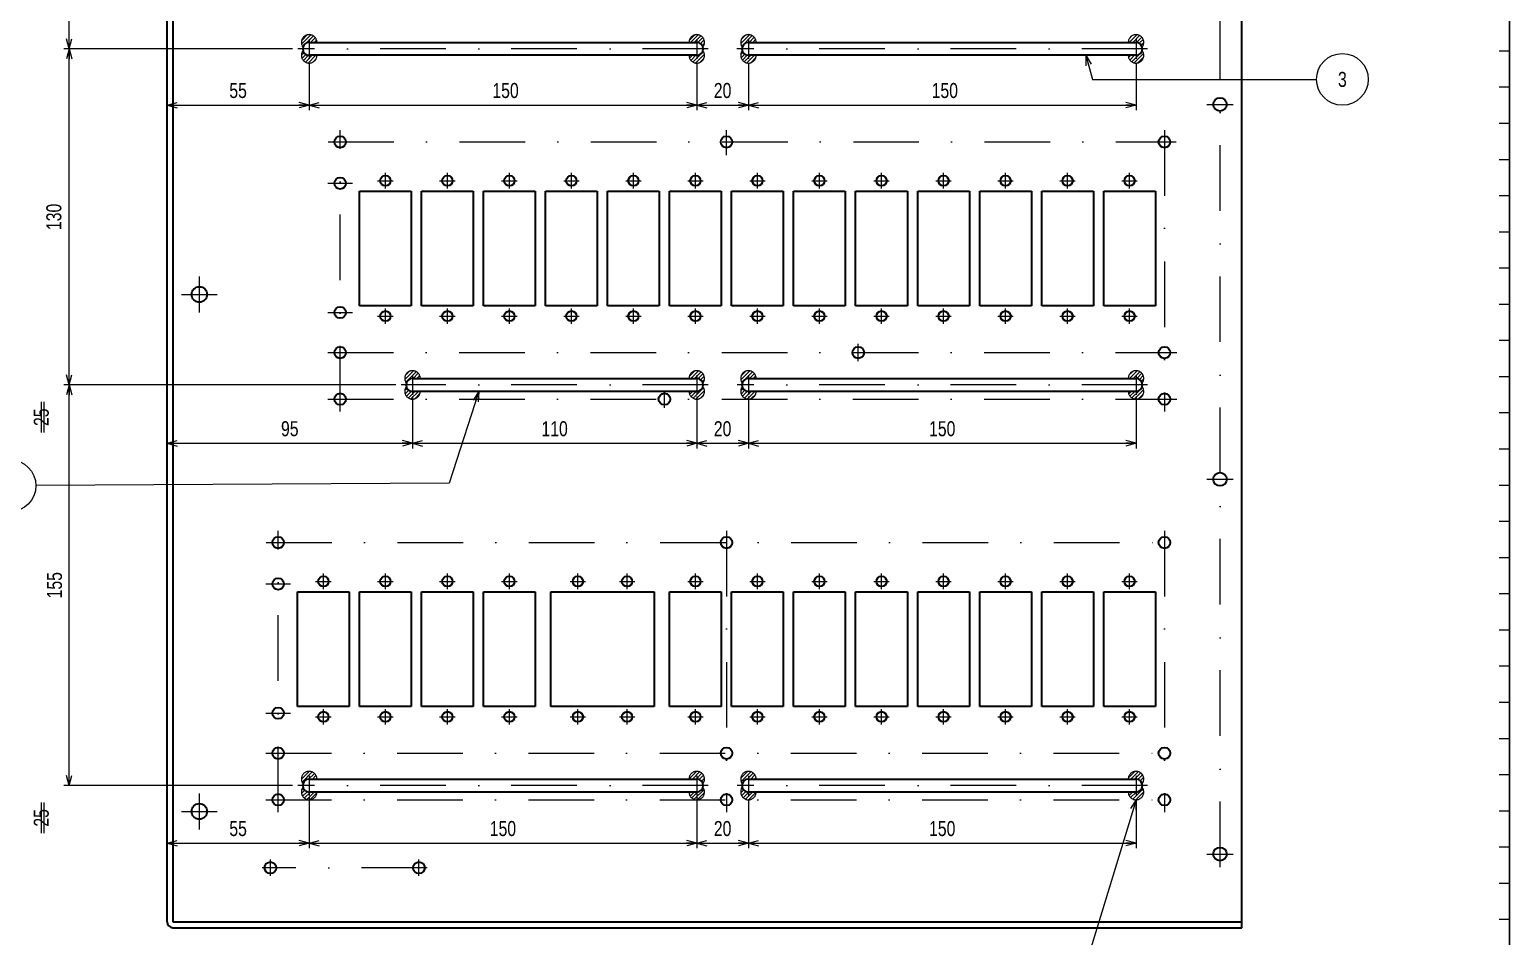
# Model space of a CAD drawing. Header units: millimetres. Extents: x 10 to 832, y 7 to 590.
# Drawn here: x 545.2 to 831.5, y 206.7 to 382.1 of the extents above; entities that cross this region are included whole.
import ezdxf
from ezdxf.enums import TextEntityAlignment as Align

# ---------------------------------------------------------------- set-up
doc = ezdxf.new("R2010")
doc.units = ezdxf.units.MM
doc.linetypes.add('DASHDOT', pattern=[25.3, 12.7, -6.3, 0, -6.3])
doc.linetypes.add('DIVIDE', pattern=[31.6, 12.7, -6.3, 0, -6.3, 0, -6.3])
for name, color, linetype in [('GR1_01', 7, 'Continuous'), ('GR1_05', 7, 'Continuous'), ('GR1_15', 7, 'Continuous'), ('GR1_16', 7, 'Continuous'), ('GR2_02', 7, 'Continuous'), ('図面枠B6M', 7, 'Continuous')]:
    doc.layers.add(name, color=color, linetype=linetype)
doc.styles.add('HG丸ｺﾞｼｯｸM-PRO', font='')
doc.styles.get('HG丸ｺﾞｼｯｸM-PRO').set_extended_font_data('HG丸ｺﾞｼｯｸM-PRO')
pattern_1 = [(45, (0, 0), (-0.3535534, 0.3535534), [])]

# ---------------------------------------------------------------- blocks, each defined once
blk = doc.blocks.new('BLKF023')
at = {"layer": '図面枠B6M', "color": 2, "linetype": 'Continuous', "lineweight": 25}
blk.add_line((831.5, 584), (831.5, 15), dxfattribs=at)
at = {"layer": '図面枠B6M', "color": 4, "linetype": 'Continuous', "lineweight": 13}
for p, q in [((829.5, 378), (831.5, 378)), ((829.5, 371), (831.5, 371)), ((829.5, 364), (831.5, 364)), ((829.5, 357), (831.5, 357)), ((829.5, 350), (831.5, 350)), ((829.5, 343), (831.5, 343)), ((829.5, 336), (831.5, 336)), ((829.5, 329), (831.5, 329)), ((829.5, 322), (831.5, 322)), ((829.5, 315), (831.5, 315)), ((829.5, 308), (831.5, 308)), ((829.5, 301), (831.5, 301)), ((829.5, 294), (831.5, 294)), ((829.5, 287), (831.5, 287)), ((829.5, 280), (831.5, 280)), ((829.5, 273), (831.5, 273)), ((829.5, 266), (831.5, 266)), ((829.5, 259), (831.5, 259)), ((829.5, 252), (831.5, 252)), ((829.5, 245), (831.5, 245)), ((829.5, 238), (831.5, 238)), ((829.5, 231), (831.5, 231)), ((829.5, 224), (831.5, 224)), ((829.5, 217), (831.5, 217)), ((829.5, 210), (831.5, 210))]:
    blk.add_line(p, q, dxfattribs=at)
blk = doc.blocks.new('FXTIP_ARROW_S')
at = {"color": 0, "linetype": 'Continuous', "lineweight": -2}
for q in [(-1, 0), (-0.97, 0.26), (-0.97, -0.26)]:
    blk.add_line((0, 0), q, dxfattribs=at)
blk = doc.blocks.new('FXTIP_ARROW_E')
at = {"color": 0, "linetype": 'Continuous', "lineweight": -2}
for q in [(-1, 0), (-0.97, 0.26), (-0.97, -0.26)]:
    blk.add_line((0, 0), q, dxfattribs=at)
blk = doc.blocks.new('BLKF040')
at = {"layer": 'GR1_16', "linetype": 'DIVIDE', "lineweight": 13}
h = blk.add_hatch(dxfattribs=at)
h.set_pattern_fill('_USER', color=4, scale=0.5, angle=45, style=0, pattern_type=0)
h.set_pattern_definition(pattern_1)
edge = h.paths.add_edge_path(flags=0)
edge.add_arc((599.25, 379.62), 1.5, 0, 216.8699, ccw=False)
edge.add_line((600.75, 379.62), (599.25, 379.62))
edge.add_arc((599.25, 378.37), 1.25, 90, 163.7398)
edge = h.paths.add_edge_path(flags=0)
edge.add_arc((599.25, 377.12), 1.5, 143.1301, 360)
edge.add_line((600.75, 377.12), (599.25, 377.12))
edge.add_arc((599.25, 378.37), 1.25, 196.2602, 270, ccw=False)
at = {"layer": 'GR1_16', "color": 4, "linetype": 'DIVIDE', "lineweight": 13}
for centre, start, end in [((599.25, 379.62), 0, 216.8699), ((599.25, 377.12), 143.1301, 0)]:
    blk.add_arc(centre, 1.5, start, end, dxfattribs=at)
blk = doc.blocks.new('BLKF041')
at = {"layer": 'GR1_16', "linetype": 'DIVIDE', "lineweight": 13}
h = blk.add_hatch(dxfattribs=at)
h.set_pattern_fill('_USER', color=4, scale=0.5, angle=45, style=0, pattern_type=0)
h.set_pattern_definition(pattern_1)
edge = h.paths.add_edge_path(flags=0)
edge.add_arc((619.25, 314.62), 1.5, 0, 216.8699, ccw=False)
edge.add_line((620.75, 314.62), (619.25, 314.62))
edge.add_arc((619.25, 313.37), 1.25, 90, 163.7398)
edge = h.paths.add_edge_path(flags=0)
edge.add_arc((619.25, 312.12), 1.5, 143.1301, 360)
edge.add_line((620.75, 312.12), (619.25, 312.12))
edge.add_arc((619.25, 313.37), 1.25, 196.2602, 270, ccw=False)
at = {"layer": 'GR1_16', "color": 4, "linetype": 'DIVIDE', "lineweight": 13}
for centre, start, end in [((619.25, 314.62), 0, 216.8699), ((619.25, 312.12), 143.1301, 0)]:
    blk.add_arc(centre, 1.5, start, end, dxfattribs=at)
blk = doc.blocks.new('BLKF042')
at = {"layer": 'GR1_16', "linetype": 'DIVIDE', "lineweight": 13}
h = blk.add_hatch(dxfattribs=at)
h.set_pattern_fill('_USER', color=4, scale=0.5, angle=45, style=0, pattern_type=0)
h.set_pattern_definition(pattern_1)
edge = h.paths.add_edge_path(flags=0)
edge.add_arc((599.25, 237.12), 1.5, 0, 216.8699, ccw=False)
edge.add_line((600.75, 237.12), (599.25, 237.12))
edge.add_arc((599.25, 235.87), 1.25, 90, 163.7398)
edge = h.paths.add_edge_path(flags=0)
edge.add_arc((599.25, 234.62), 1.5, 143.1301, 360)
edge.add_line((600.75, 234.62), (599.25, 234.62))
edge.add_arc((599.25, 235.87), 1.25, 196.2602, 270, ccw=False)
at = {"layer": 'GR1_16', "color": 4, "linetype": 'DIVIDE', "lineweight": 13}
for centre, start, end in [((599.25, 237.12), 0, 216.8699), ((599.25, 234.62), 143.1301, 0)]:
    blk.add_arc(centre, 1.5, start, end, dxfattribs=at)
blk = doc.blocks.new('BLKF043')
at = {"layer": 'GR1_16', "linetype": 'DIVIDE', "lineweight": 13}
h = blk.add_hatch(dxfattribs=at)
h.set_pattern_fill('_USER', color=4, scale=0.5, angle=45, style=0, pattern_type=0)
h.set_pattern_definition(pattern_1)
edge = h.paths.add_edge_path(flags=0)
edge.add_arc((684.25, 237.12), 1.5, 0, 216.8699, ccw=False)
edge.add_line((685.75, 237.12), (684.25, 237.12))
edge.add_arc((684.25, 235.87), 1.25, 90, 163.7398)
edge = h.paths.add_edge_path(flags=0)
edge.add_arc((684.25, 234.62), 1.5, 143.1301, 360)
edge.add_line((685.75, 234.62), (684.25, 234.62))
edge.add_arc((684.25, 235.87), 1.25, 196.2602, 270, ccw=False)
at = {"layer": 'GR1_16', "color": 4, "linetype": 'DIVIDE', "lineweight": 13}
for centre, start, end in [((684.25, 237.12), 0, 216.8699), ((684.25, 234.62), 143.1301, 0)]:
    blk.add_arc(centre, 1.5, start, end, dxfattribs=at)
blk = doc.blocks.new('BLKF044')
at = {"layer": 'GR1_16', "linetype": 'DIVIDE', "lineweight": 13}
h = blk.add_hatch(dxfattribs=at)
h.set_pattern_fill('_USER', color=4, scale=0.5, angle=45, style=0, pattern_type=0)
h.set_pattern_definition(pattern_1)
edge = h.paths.add_edge_path(flags=0)
edge.add_arc((684.25, 314.62), 1.5, 0, 216.8699, ccw=False)
edge.add_line((685.75, 314.62), (684.25, 314.62))
edge.add_arc((684.25, 313.37), 1.25, 90, 163.7398)
edge = h.paths.add_edge_path(flags=0)
edge.add_arc((684.25, 312.12), 1.5, 143.1301, 360)
edge.add_line((685.75, 312.12), (684.25, 312.12))
edge.add_arc((684.25, 313.37), 1.25, 196.2602, 270, ccw=False)
at = {"layer": 'GR1_16', "color": 4, "linetype": 'DIVIDE', "lineweight": 13}
for centre, start, end in [((684.25, 314.62), 0, 216.8699), ((684.25, 312.12), 143.1301, 0)]:
    blk.add_arc(centre, 1.5, start, end, dxfattribs=at)
blk = doc.blocks.new('BLKF045')
at = {"layer": 'GR1_16', "linetype": 'DIVIDE', "lineweight": 13}
h = blk.add_hatch(dxfattribs=at)
h.set_pattern_fill('_USER', color=4, scale=0.5, angle=45, style=0, pattern_type=0)
h.set_pattern_definition(pattern_1)
edge = h.paths.add_edge_path(flags=0)
edge.add_arc((684.25, 379.62), 1.5, 0, 216.8699, ccw=False)
edge.add_line((685.75, 379.62), (684.25, 379.62))
edge.add_arc((684.25, 378.37), 1.25, 90, 163.7398)
edge = h.paths.add_edge_path(flags=0)
edge.add_arc((684.25, 377.12), 1.5, 143.1301, 360)
edge.add_line((685.75, 377.12), (684.25, 377.12))
edge.add_arc((684.25, 378.37), 1.25, 196.2602, 270, ccw=False)
at = {"layer": 'GR1_16', "color": 4, "linetype": 'DIVIDE', "lineweight": 13}
for centre, start, end in [((684.25, 379.62), 0, 216.8699), ((684.25, 377.12), 143.1301, 0)]:
    blk.add_arc(centre, 1.5, start, end, dxfattribs=at)
blk = doc.blocks.new('BLKF047')
at = {"layer": 'GR1_16', "linetype": 'DIVIDE', "lineweight": 13}
h = blk.add_hatch(dxfattribs=at)
h.set_pattern_fill('_USER', color=4, scale=0.5, angle=45, style=0, pattern_type=0)
h.set_pattern_definition(pattern_1)
edge = h.paths.add_edge_path(flags=0)
edge.add_arc((674.25, 379.62), 1.5, 323.1301, 540)
edge.add_line((672.75, 379.62), (674.25, 379.62))
edge.add_arc((674.25, 378.37), 1.25, 16.2602, 90, ccw=False)
edge = h.paths.add_edge_path(flags=0)
edge.add_arc((674.25, 377.12), 1.5, -180, 36.8699, ccw=False)
edge.add_line((672.75, 377.12), (674.25, 377.12))
edge.add_arc((674.25, 378.37), 1.25, 270, 343.7398)
at = {"layer": 'GR1_16', "color": 4, "linetype": 'DIVIDE', "lineweight": 13}
for centre, start, end in [((674.25, 379.62), 323.1301, 180), ((674.25, 377.12), 180, 36.8699)]:
    blk.add_arc(centre, 1.5, start, end, dxfattribs=at)
blk = doc.blocks.new('BLKF049')
at = {"layer": 'GR1_16', "linetype": 'DIVIDE', "lineweight": 13}
h = blk.add_hatch(dxfattribs=at)
h.set_pattern_fill('_USER', color=4, scale=0.5, angle=45, style=0, pattern_type=0)
h.set_pattern_definition(pattern_1)
edge = h.paths.add_edge_path(flags=0)
edge.add_arc((759.25, 379.62), 1.5, 323.1301, 540)
edge.add_line((757.75, 379.62), (759.25, 379.62))
edge.add_arc((759.25, 378.37), 1.25, 16.2602, 90, ccw=False)
edge = h.paths.add_edge_path(flags=0)
edge.add_arc((759.25, 377.12), 1.5, -180, 36.8699, ccw=False)
edge.add_line((757.75, 377.12), (759.25, 377.12))
edge.add_arc((759.25, 378.37), 1.25, 270, 343.7398)
at = {"layer": 'GR1_16', "color": 4, "linetype": 'DIVIDE', "lineweight": 13}
for centre, start, end in [((759.25, 379.62), 323.1301, 180), ((759.25, 377.12), 180, 36.8699)]:
    blk.add_arc(centre, 1.5, start, end, dxfattribs=at)
blk = doc.blocks.new('BLKF050')
at = {"layer": 'GR1_16', "linetype": 'DIVIDE', "lineweight": 13}
h = blk.add_hatch(dxfattribs=at)
h.set_pattern_fill('_USER', color=4, scale=0.5, angle=45, style=0, pattern_type=0)
h.set_pattern_definition(pattern_1)
edge = h.paths.add_edge_path(flags=0)
edge.add_arc((759.25, 314.62), 1.5, 323.1301, 540)
edge.add_line((757.75, 314.62), (759.25, 314.62))
edge.add_arc((759.25, 313.37), 1.25, 16.2602, 90, ccw=False)
edge = h.paths.add_edge_path(flags=0)
edge.add_arc((759.25, 312.12), 1.5, -180, 36.8699, ccw=False)
edge.add_line((757.75, 312.12), (759.25, 312.12))
edge.add_arc((759.25, 313.37), 1.25, 270, 343.7398)
at = {"layer": 'GR1_16', "color": 4, "linetype": 'DIVIDE', "lineweight": 13}
for centre, start, end in [((759.25, 314.62), 323.1301, 180), ((759.25, 312.12), 180, 36.8699)]:
    blk.add_arc(centre, 1.5, start, end, dxfattribs=at)
blk = doc.blocks.new('BLKF051')
at = {"layer": 'GR1_16', "linetype": 'DIVIDE', "lineweight": 13}
h = blk.add_hatch(dxfattribs=at)
h.set_pattern_fill('_USER', color=4, scale=0.5, angle=45, style=0, pattern_type=0)
h.set_pattern_definition(pattern_1)
edge = h.paths.add_edge_path(flags=0)
edge.add_arc((674.25, 314.62), 1.5, 323.1301, 540)
edge.add_line((672.75, 314.62), (674.25, 314.62))
edge.add_arc((674.25, 313.37), 1.25, 16.2602, 90, ccw=False)
edge = h.paths.add_edge_path(flags=0)
edge.add_arc((674.25, 312.12), 1.5, -180, 36.8699, ccw=False)
edge.add_line((672.75, 312.12), (674.25, 312.12))
edge.add_arc((674.25, 313.37), 1.25, 270, 343.7398)
at = {"layer": 'GR1_16', "color": 4, "linetype": 'DIVIDE', "lineweight": 13}
for centre, start, end in [((674.25, 314.62), 323.1301, 180), ((674.25, 312.12), 180, 36.8699)]:
    blk.add_arc(centre, 1.5, start, end, dxfattribs=at)
blk = doc.blocks.new('BLKF052')
at = {"layer": 'GR1_16', "linetype": 'DIVIDE', "lineweight": 13}
h = blk.add_hatch(dxfattribs=at)
h.set_pattern_fill('_USER', color=4, scale=0.5, angle=45, style=0, pattern_type=0)
h.set_pattern_definition(pattern_1)
edge = h.paths.add_edge_path(flags=0)
edge.add_arc((674.25, 237.12), 1.5, 323.1301, 540)
edge.add_line((672.75, 237.12), (674.25, 237.12))
edge.add_arc((674.25, 235.87), 1.25, 16.2602, 90, ccw=False)
edge = h.paths.add_edge_path(flags=0)
edge.add_arc((674.25, 234.62), 1.5, -180, 36.8699, ccw=False)
edge.add_line((672.75, 234.62), (674.25, 234.62))
edge.add_arc((674.25, 235.87), 1.25, 270, 343.7398)
at = {"layer": 'GR1_16', "color": 4, "linetype": 'DIVIDE', "lineweight": 13}
for centre, start, end in [((674.25, 237.12), 323.1301, 180), ((674.25, 234.62), 180, 36.8699)]:
    blk.add_arc(centre, 1.5, start, end, dxfattribs=at)
blk = doc.blocks.new('BLKF053')
at = {"layer": 'GR1_16', "linetype": 'DIVIDE', "lineweight": 13}
h = blk.add_hatch(dxfattribs=at)
h.set_pattern_fill('_USER', color=4, scale=0.5, angle=45, style=0, pattern_type=0)
h.set_pattern_definition(pattern_1)
edge = h.paths.add_edge_path(flags=0)
edge.add_arc((759.25, 237.12), 1.5, 323.1301, 540)
edge.add_line((757.75, 237.12), (759.25, 237.12))
edge.add_arc((759.25, 235.87), 1.25, 16.2602, 90, ccw=False)
edge = h.paths.add_edge_path(flags=0)
edge.add_arc((759.25, 234.62), 1.5, -180, 36.8699, ccw=False)
edge.add_line((757.75, 234.62), (759.25, 234.62))
edge.add_arc((759.25, 235.87), 1.25, 270, 343.7398)
at = {"layer": 'GR1_16', "color": 4, "linetype": 'DIVIDE', "lineweight": 13}
for centre, start, end in [((759.25, 237.12), 323.1301, 180), ((759.25, 234.62), 180, 36.8699)]:
    blk.add_arc(centre, 1.5, start, end, dxfattribs=at)
blk = doc.blocks.new('BLKF089')
at = {"layer": 'GR2_02', "color": 3, "linetype": 'Continuous', "lineweight": 35}
for p, q in [((599.25, 379.62), (674.25, 379.62)), ((674.25, 377.12), (599.25, 377.12))]:
    blk.add_line(p, q, dxfattribs=at)
for centre, start, end in [((599.25, 378.37), 90, 270), ((674.25, 378.37), 270, 90)]:
    blk.add_arc(centre, 1.25, start, end, dxfattribs=at)
blk = doc.blocks.new('BLKF088')
at = {"layer": 'GR2_02', "color": 4, "linetype": 'DASHDOT', "lineweight": 13}
for p, q in [((676.47, 378.37), (597.05, 378.37)), ((599.25, 380.23), (599.25, 376.46)), ((674.25, 380.23), (674.25, 376.46))]:
    blk.add_line(p, q, dxfattribs=at)
at = {"layer": 'GR2_02', "color": 3, "linetype": 'Continuous', "lineweight": 35}
blk.add_blockref('BLKF089', (0, 0), dxfattribs=at)
blk = doc.blocks.new('BLKF093')
at = {"layer": 'GR2_02', "color": 3, "linetype": 'Continuous', "lineweight": 35}
for p, q in [((684.25, 379.62), (759.25, 379.62)), ((759.25, 377.12), (684.25, 377.12))]:
    blk.add_line(p, q, dxfattribs=at)
for centre, start, end in [((684.25, 378.37), 90, 270), ((759.25, 378.37), 270, 90)]:
    blk.add_arc(centre, 1.25, start, end, dxfattribs=at)
blk = doc.blocks.new('BLKF092')
at = {"layer": 'GR2_02', "color": 4, "linetype": 'DASHDOT', "lineweight": 13}
for p, q in [((761.47, 378.37), (681.98, 378.37)), ((684.25, 380.23), (684.25, 376.46)), ((759.25, 380.23), (759.25, 376.46))]:
    blk.add_line(p, q, dxfattribs=at)
at = {"layer": 'GR2_02', "color": 3, "linetype": 'Continuous', "lineweight": 35}
blk.add_blockref('BLKF093', (0, 0), dxfattribs=at)
blk = doc.blocks.new('BLKF094')
at = {"layer": 'GR1_01', "color": 3, "linetype": 'Continuous', "lineweight": 35}
for p, q in [((572.9, 453.37), (779.75, 453.37)), ((779.75, 208.37), (779.75, 453.37)), ((571.75, 209.52), (571.75, 452.22)), ((779.75, 452.22), (572.9, 452.22)), ((572.9, 452.22), (572.9, 209.52)), ((572.9, 209.52), (779.75, 209.52)), ((572.9, 208.37), (779.75, 208.37))]:
    blk.add_line(p, q, dxfattribs=at)
for centre, start, end in [((572.9, 452.22), 90, 180), ((572.9, 209.52), 180, 270)]:
    blk.add_arc(centre, 1.15, start, end, dxfattribs=at)
blk = doc.blocks.new('BLKF096')
at = {"layer": 'GR1_01', "color": 3, "linetype": 'Continuous', "lineweight": 35}
for p, q in [((609, 350.87), (619, 350.87)), ((609, 328.67), (609, 350.87)), ((619, 350.87), (619, 328.67)), ((621, 350.87), (631, 350.87)), ((621, 328.67), (621, 350.87)), ((631, 350.87), (631, 328.67)), ((633, 350.87), (643, 350.87)), ((633, 328.67), (633, 350.87)), ((643, 350.87), (643, 328.67)), ((645, 350.87), (655, 350.87)), ((645, 328.67), (645, 350.87)), ((655, 350.87), (655, 328.67)), ((657, 350.87), (667, 350.87)), ((657, 328.67), (657, 350.87)), ((667, 350.87), (667, 328.67)), ((669, 350.87), (679, 350.87)), ((669, 328.67), (669, 350.87)), ((679, 350.87), (679, 328.67)), ((681, 350.87), (691, 350.87)), ((681, 328.67), (681, 350.87)), ((691, 350.87), (691, 328.67)), ((693, 350.87), (703, 350.87)), ((693, 328.67), (693, 350.87)), ((703, 350.87), (703, 328.67)), ((705, 350.87), (715, 350.87)), ((705, 328.67), (705, 350.87)), ((715, 350.87), (715, 328.67)), ((717, 350.87), (727, 350.87)), ((717, 328.67), (717, 350.87)), ((727, 350.87), (727, 328.67)), ((729, 350.87), (739, 350.87)), ((729, 328.67), (729, 350.87)), ((739, 350.87), (739, 328.67)), ((741, 350.87), (751, 350.87)), ((741, 328.67), (741, 350.87)), ((751, 350.87), (751, 328.67)), ((753, 350.87), (763, 350.87)), ((753, 328.67), (753, 350.87)), ((763, 350.87), (763, 328.67)), ((619, 328.67), (609, 328.67)), ((631, 328.67), (621, 328.67)), ((643, 328.67), (633, 328.67)), ((655, 328.67), (645, 328.67)), ((667, 328.67), (657, 328.67)), ((679, 328.67), (669, 328.67)), ((691, 328.67), (681, 328.67)), ((703, 328.67), (693, 328.67)), ((715, 328.67), (705, 328.67)), ((727, 328.67), (717, 328.67)), ((739, 328.67), (729, 328.67)), ((751, 328.67), (741, 328.67)), ((763, 328.67), (753, 328.67))]:
    blk.add_line(p, q, dxfattribs=at)
for centre in [(614, 352.87), (626, 352.87), (638, 352.87), (650, 352.87), (662, 352.87), (674, 352.87), (686, 352.87), (698, 352.87), (710, 352.87), (722, 352.87), (734, 352.87), (746, 352.87), (758, 352.87), (614, 326.67), (626, 326.67), (638, 326.67), (650, 326.67), (662, 326.67), (674, 326.67), (686, 326.67), (698, 326.67), (710, 326.67), (722, 326.67), (734, 326.67), (746, 326.67), (758, 326.67)]:
    blk.add_circle(centre, 1, dxfattribs=at)
blk = doc.blocks.new('BLKF097')
at = {"layer": 'GR1_01', "color": 3, "linetype": 'Continuous', "lineweight": 35}
for p, q in [((597, 273.37), (607, 273.37)), ((597, 251.17), (597, 273.37)), ((607, 273.37), (607, 251.17)), ((609, 273.37), (619, 273.37)), ((609, 251.17), (609, 273.37)), ((619, 273.37), (619, 251.17)), ((621, 273.37), (631, 273.37)), ((621, 251.17), (621, 273.37)), ((631, 273.37), (631, 251.17)), ((633, 273.37), (643, 273.37)), ((633, 251.17), (633, 273.37)), ((643, 273.37), (643, 251.17)), ((646, 251.17), (646, 273.37)), ((646, 273.37), (666, 273.37)), ((666, 273.37), (666, 251.17)), ((669, 273.37), (679, 273.37)), ((669, 251.17), (669, 273.37)), ((679, 273.37), (679, 251.17)), ((681, 273.37), (691, 273.37)), ((681, 251.17), (681, 273.37)), ((691, 273.37), (691, 251.17)), ((693, 273.37), (703, 273.37)), ((693, 251.17), (693, 273.37)), ((703, 273.37), (703, 251.17)), ((705, 273.37), (715, 273.37)), ((705, 251.17), (705, 273.37)), ((715, 273.37), (715, 251.17)), ((717, 273.37), (727, 273.37)), ((717, 251.17), (717, 273.37)), ((727, 273.37), (727, 251.17)), ((729, 273.37), (739, 273.37)), ((729, 251.17), (729, 273.37)), ((739, 273.37), (739, 251.17)), ((741, 273.37), (751, 273.37)), ((741, 251.17), (741, 273.37)), ((751, 273.37), (751, 251.17)), ((753, 273.37), (763, 273.37)), ((753, 251.17), (753, 273.37)), ((763, 273.37), (763, 251.17)), ((607, 251.17), (597, 251.17)), ((619, 251.17), (609, 251.17)), ((631, 251.17), (621, 251.17)), ((643, 251.17), (633, 251.17)), ((666, 251.17), (646, 251.17)), ((679, 251.17), (669, 251.17)), ((691, 251.17), (681, 251.17)), ((703, 251.17), (693, 251.17)), ((715, 251.17), (705, 251.17)), ((727, 251.17), (717, 251.17)), ((739, 251.17), (729, 251.17)), ((751, 251.17), (741, 251.17)), ((763, 251.17), (753, 251.17))]:
    blk.add_line(p, q, dxfattribs=at)
for centre in [(602, 275.37), (614, 275.37), (626, 275.37), (638, 275.37), (651.24, 275.37), (660.77, 275.37), (674, 275.37), (686, 275.37), (698, 275.37), (710, 275.37), (722, 275.37), (734, 275.37), (746, 275.37), (758, 275.37), (602, 249.17), (614, 249.17), (626, 249.17), (638, 249.17), (651.24, 249.17), (660.77, 249.17), (674, 249.17), (686, 249.17), (698, 249.17), (710, 249.17), (722, 249.17), (734, 249.17), (746, 249.17), (758, 249.17)]:
    blk.add_circle(centre, 1, dxfattribs=at)
blk = doc.blocks.new('BLKF099')
at = {"layer": 'GR2_02', "color": 3, "linetype": 'Continuous', "lineweight": 35}
for p, q in [((619.25, 314.62), (674.25, 314.62)), ((674.25, 312.12), (619.25, 312.12))]:
    blk.add_line(p, q, dxfattribs=at)
for centre, start, end in [((619.25, 313.37), 90, 270), ((674.25, 313.37), 270, 90)]:
    blk.add_arc(centre, 1.25, start, end, dxfattribs=at)
blk = doc.blocks.new('BLKF098')
at = {"layer": 'GR2_02', "color": 4, "linetype": 'DASHDOT', "lineweight": 13}
for p, q in [((619.25, 315.23), (619.25, 311.46)), ((674.25, 315.23), (674.25, 311.46)), ((676.47, 313.37), (617.05, 313.37))]:
    blk.add_line(p, q, dxfattribs=at)
at = {"layer": 'GR2_02', "color": 3, "linetype": 'Continuous', "lineweight": 35}
blk.add_blockref('BLKF099', (0, 0), dxfattribs=at)
blk = doc.blocks.new('BLKF101')
at = {"layer": 'GR2_02', "color": 3, "linetype": 'Continuous', "lineweight": 35}
for p, q in [((684.25, 314.62), (759.25, 314.62)), ((759.25, 312.12), (684.25, 312.12))]:
    blk.add_line(p, q, dxfattribs=at)
for centre, start, end in [((684.25, 313.37), 90, 270), ((759.25, 313.37), 270, 90)]:
    blk.add_arc(centre, 1.25, start, end, dxfattribs=at)
blk = doc.blocks.new('BLKF100')
at = {"layer": 'GR2_02', "color": 4, "linetype": 'DASHDOT', "lineweight": 13}
for p, q in [((684.25, 315.23), (684.25, 311.46)), ((759.25, 315.23), (759.25, 311.46)), ((761.47, 313.37), (682.07, 313.37))]:
    blk.add_line(p, q, dxfattribs=at)
at = {"layer": 'GR2_02', "color": 3, "linetype": 'Continuous', "lineweight": 35}
blk.add_blockref('BLKF101', (0, 0), dxfattribs=at)
blk = doc.blocks.new('BLKF103')
at = {"layer": 'GR2_02', "color": 3, "linetype": 'Continuous', "lineweight": 35}
for p, q in [((599.25, 237.12), (674.25, 237.12)), ((674.25, 234.62), (599.25, 234.62))]:
    blk.add_line(p, q, dxfattribs=at)
for centre, start, end in [((599.25, 235.87), 90, 270), ((674.25, 235.87), 270, 90)]:
    blk.add_arc(centre, 1.25, start, end, dxfattribs=at)
blk = doc.blocks.new('BLKF102')
at = {"layer": 'GR2_02', "color": 4, "linetype": 'DASHDOT', "lineweight": 13}
for p, q in [((599.25, 237.73), (599.25, 233.96)), ((674.25, 237.73), (674.25, 233.96)), ((676.47, 235.87), (597.05, 235.87))]:
    blk.add_line(p, q, dxfattribs=at)
at = {"layer": 'GR2_02', "color": 3, "linetype": 'Continuous', "lineweight": 35}
blk.add_blockref('BLKF103', (0, 0), dxfattribs=at)
blk = doc.blocks.new('BLKF105')
at = {"layer": 'GR2_02', "color": 3, "linetype": 'Continuous', "lineweight": 35}
for p, q in [((684.25, 237.12), (759.25, 237.12)), ((759.25, 234.62), (684.25, 234.62))]:
    blk.add_line(p, q, dxfattribs=at)
for centre, start, end in [((684.25, 235.87), 90, 270), ((759.25, 235.87), 270, 90)]:
    blk.add_arc(centre, 1.25, start, end, dxfattribs=at)
blk = doc.blocks.new('BLKF104')
at = {"layer": 'GR2_02', "color": 4, "linetype": 'DASHDOT', "lineweight": 13}
for p, q in [((684.25, 237.73), (684.25, 233.96)), ((759.25, 237.73), (759.25, 233.96)), ((761.47, 235.87), (682.07, 235.87))]:
    blk.add_line(p, q, dxfattribs=at)
at = {"layer": 'GR2_02', "color": 3, "linetype": 'Continuous', "lineweight": 35}
blk.add_blockref('BLKF105', (0, 0), dxfattribs=at)

msp = doc.modelspace()

# ---------------------------------------------------------------- linework, layer by layer
at = {"layer": 'GR1_01', "color": 4, "linetype": 'DASHDOT', "lineweight": 13}
for p, q in [((775.5, 220.07), (775.5, 442.67)), ((772.95, 367.62), (778.05, 367.62)), ((605.25, 308.24), (605.25, 362.67)), ((680, 357.84), (680, 362.67)), ((764.75, 362.67), (764.75, 308.24)), ((602.95, 360.37), (767.05, 360.37)), ((602.88, 352.37), (607.63, 352.37)), ((612.5, 352.87), (615.5, 352.87)), ((614, 351.37), (614, 354.37)), ((624.5, 352.87), (627.5, 352.87)), ((626, 351.37), (626, 354.37)), ((636.5, 352.87), (639.5, 352.87)), ((638, 351.37), (638, 354.37)), ((648.5, 352.87), (651.5, 352.87)), ((650, 351.37), (650, 354.37)), ((660.5, 352.87), (663.5, 352.87)), ((662, 351.37), (662, 354.37)), ((672.5, 352.87), (675.5, 352.87)), ((674, 351.37), (674, 354.37)), ((684.5, 352.87), (687.5, 352.87)), ((686, 351.37), (686, 354.37)), ((696.5, 352.87), (699.5, 352.87)), ((698, 351.37), (698, 354.37)), ((708.5, 352.87), (711.5, 352.87)), ((710, 351.37), (710, 354.37)), ((720.5, 352.87), (723.5, 352.87)), ((722, 351.37), (722, 354.37)), ((732.5, 352.87), (735.5, 352.87)), ((734, 351.37), (734, 354.37)), ((744.5, 352.87), (747.5, 352.87)), ((746, 351.37), (746, 354.37)), ((756.5, 352.87), (759.5, 352.87)), ((758, 351.37), (758, 354.37)), ((578, 327.39), (578, 334.34)), ((574.53, 330.87), (581.48, 330.87)), ((602.88, 327.37), (607.63, 327.37)), ((612.5, 326.67), (615.5, 326.67)), ((614, 325.17), (614, 328.17)), ((624.5, 326.67), (627.5, 326.67)), ((626, 325.17), (626, 328.17)), ((636.5, 326.67), (639.5, 326.67)), ((638, 325.17), (638, 328.17)), ((648.5, 326.67), (651.5, 326.67)), ((650, 325.17), (650, 328.17)), ((660.5, 326.67), (663.5, 326.67)), ((662, 325.17), (662, 328.17)), ((672.5, 326.67), (675.5, 326.67)), ((674, 325.17), (674, 328.17)), ((684.5, 326.67), (687.5, 326.67)), ((686, 325.17), (686, 328.17)), ((696.5, 326.67), (699.5, 326.67)), ((698, 325.17), (698, 328.17)), ((708.5, 326.67), (711.5, 326.67)), ((710, 325.17), (710, 328.17)), ((720.5, 326.67), (723.5, 326.67)), ((722, 325.17), (722, 328.17)), ((732.5, 326.67), (735.5, 326.67)), ((734, 325.17), (734, 328.17)), ((744.5, 326.67), (747.5, 326.67)), ((746, 325.17), (746, 328.17)), ((756.5, 326.67), (759.5, 326.67)), ((758, 325.17), (758, 328.17)), ((705.5, 317.93), (705.5, 321.31)), ((602.88, 319.62), (767.13, 319.62)), ((668, 308.93), (668, 312.31)), ((602.88, 310.62), (767.13, 310.62)), ((772.95, 295.12), (778.05, 295.12)), ((593.25, 230.74), (593.25, 285.17)), ((680, 285.17), (680, 230.74)), ((764.75, 285.17), (764.75, 230.74)), ((590.95, 282.87), (767.05, 282.87)), ((600.5, 275.37), (603.5, 275.37)), ((602, 273.87), (602, 276.87)), ((612.5, 275.37), (615.5, 275.37)), ((614, 273.87), (614, 276.87)), ((624.5, 275.37), (627.5, 275.37)), ((626, 273.87), (626, 276.87)), ((636.5, 275.37), (639.5, 275.37)), ((638, 273.87), (638, 276.87)), ((649.74, 275.37), (652.74, 275.37)), ((651.24, 273.87), (651.24, 276.87)), ((659.27, 275.37), (662.27, 275.37)), ((660.77, 273.87), (660.77, 276.87)), ((672.5, 275.37), (675.5, 275.37)), ((674, 273.87), (674, 276.87)), ((684.5, 275.37), (687.5, 275.37)), ((686, 273.87), (686, 276.87)), ((696.5, 275.37), (699.5, 275.37)), ((698, 273.87), (698, 276.87)), ((708.5, 275.37), (711.5, 275.37)), ((710, 273.87), (710, 276.87)), ((720.5, 275.37), (723.5, 275.37)), ((722, 273.87), (722, 276.87)), ((732.5, 275.37), (735.5, 275.37)), ((734, 273.87), (734, 276.87)), ((744.5, 275.37), (747.5, 275.37)), ((746, 273.87), (746, 276.87)), ((756.5, 275.37), (759.5, 275.37)), ((758, 273.87), (758, 276.87)), ((590.88, 274.87), (595.63, 274.87)), ((590.88, 249.87), (595.63, 249.87)), ((600.5, 249.17), (603.5, 249.17)), ((602, 247.67), (602, 250.67)), ((612.5, 249.17), (615.5, 249.17)), ((614, 247.67), (614, 250.67)), ((624.5, 249.17), (627.5, 249.17)), ((626, 247.67), (626, 250.67)), ((636.5, 249.17), (639.5, 249.17)), ((638, 247.67), (638, 250.67)), ((649.74, 249.17), (652.74, 249.17)), ((651.24, 247.67), (651.24, 250.67)), ((659.27, 249.17), (662.27, 249.17)), ((660.77, 247.67), (660.77, 250.67)), ((672.5, 249.17), (675.5, 249.17)), ((674, 247.67), (674, 250.67)), ((684.5, 249.17), (687.5, 249.17)), ((686, 247.67), (686, 250.67)), ((696.5, 249.17), (699.5, 249.17)), ((698, 247.67), (698, 250.67)), ((708.5, 249.17), (711.5, 249.17)), ((710, 247.67), (710, 250.67)), ((720.5, 249.17), (723.5, 249.17)), ((722, 247.67), (722, 250.67)), ((732.5, 249.17), (735.5, 249.17)), ((734, 247.67), (734, 250.67)), ((744.5, 249.17), (747.5, 249.17)), ((746, 247.67), (746, 250.67)), ((756.5, 249.17), (759.5, 249.17)), ((758, 247.67), (758, 250.67)), ((590.88, 242.12), (767.13, 242.12)), ((578, 227.39), (578, 234.34)), ((590.88, 233.12), (767.13, 233.12)), ((574.53, 230.87), (581.48, 230.87)), ((591.75, 218.39), (591.75, 221.54)), ((620.5, 218.39), (620.5, 221.54)), ((772.95, 222.62), (778.05, 222.62)), ((622.08, 219.97), (590.18, 219.97))]:
    msp.add_line(p, q, dxfattribs=at)
at = {"layer": 'GR1_01', "color": 3, "linetype": 'Continuous', "lineweight": 35}
for centre, radius in [((775.5, 367.62), 1.3), ((605.25, 360.37), 1.12), ((680, 360.37), 1.12), ((764.75, 360.37), 1.12), ((605.25, 352.37), 1.12), ((578, 330.87), 1.5), ((605.25, 327.37), 1.12), ((605.25, 319.62), 1.12), ((705.5, 319.62), 1.12), ((764.75, 319.62), 1.12), ((605.25, 310.62), 1.12), ((668, 310.62), 1.12), ((764.75, 310.62), 1.12), ((775.5, 295.12), 1.3), ((593.25, 282.87), 1.12), ((680, 282.87), 1.12), ((764.75, 282.87), 1.12), ((593.25, 274.87), 1.12), ((593.25, 249.87), 1.12), ((593.25, 242.12), 1.12), ((680, 242.12), 1.12), ((764.75, 242.12), 1.12), ((578, 230.87), 1.5), ((593.25, 233.12), 1.12), ((680, 233.12), 1.12), ((764.75, 233.12), 1.12), ((775.5, 222.62), 1.3), ((591.75, 219.97), 1.12), ((620.5, 219.97), 1.12)]:
    msp.add_circle(centre, radius, dxfattribs=at)
at = {"layer": 'GR1_05', "color": 7, "linetype": 'Continuous', "lineweight": 13}
for p, q in [((547.49, 304.16), (547.49, 310.08)), ((547.99, 304.16), (547.99, 310.08)), ((547.49, 226.66), (547.49, 232.58)), ((547.99, 226.66), (547.99, 232.58))]:
    msp.add_line(p, q, dxfattribs=at)
at = {"layer": 'GR1_15', "color": 6, "linetype": 'Continuous', "lineweight": 13}
for p, q in [((749.56, 377.12), (750.8, 372.47)), ((750.8, 372.47), (794.18, 372.47)), ((632.06, 312.12), (626.36, 294.37)), ((626.36, 294.37), (546.37, 293.89))]:
    msp.add_line(p, q, dxfattribs=at)
for centre in [(799.18, 372.47), (541.37, 293.86)]:
    msp.add_circle(centre, 5, dxfattribs=at)
at = {"layer": 'GR1_16', "color": 4, "linetype": 'Continuous', "lineweight": 13}
for p, q in [((552.79, 378.37), (552.79, 390.87)), ((596.05, 378.37), (551.79, 378.37)), ((552.79, 313.37), (552.79, 378.37)), ((616.05, 313.37), (551.79, 313.37)), ((552.79, 235.87), (552.79, 313.37)), ((596.05, 235.87), (551.79, 235.87)), ((759.26, 233.13), (747.78, 195.59))]:
    msp.add_line(p, q, dxfattribs=at)
at = {"layer": 'GR1_16', "color": 254, "linetype": 'Continuous', "lineweight": 13}
for p, q in [((599.25, 375.46), (599.25, 366.49)), ((674.25, 375.46), (674.25, 366.49)), ((684.25, 375.46), (684.25, 366.49)), ((759.25, 375.46), (759.25, 366.49)), ((571.75, 367.49), (599.25, 367.49)), ((599.25, 367.49), (674.25, 367.49)), ((674.25, 367.49), (684.25, 367.49)), ((684.25, 367.49), (759.25, 367.49)), ((619.25, 311.12), (619.25, 301.07)), ((674.25, 311.12), (674.25, 301.07)), ((684.25, 311.12), (684.25, 301.07)), ((759.25, 311.12), (759.25, 301.07)), ((571.75, 302.07), (619.25, 302.07)), ((619.25, 302.07), (674.25, 302.07)), ((674.25, 302.07), (684.25, 302.07)), ((684.25, 302.07), (759.25, 302.07)), ((599.25, 233.62), (599.25, 223.73)), ((674.25, 233.62), (674.25, 223.73)), ((684.25, 232.96), (684.25, 223.73)), ((759.25, 232.96), (759.25, 223.73)), ((571.75, 224.73), (599.25, 224.73)), ((599.25, 224.73), (674.25, 224.73)), ((674.25, 224.73), (684.25, 224.73)), ((684.25, 224.73), (759.25, 224.73))]:
    msp.add_line(p, q, dxfattribs=at)

# ---------------------------------------------------------------- block references
at = {"layer": 'GR1_01', "color": 3, "linetype": 'Continuous', "lineweight": 35}
for name in ['BLKF094', 'BLKF096', 'BLKF097']:
    msp.add_blockref(name, (0, 0), dxfattribs=at)
at = {"layer": 'GR1_15', "color": 6, "linetype": 'Continuous', "lineweight": 13, "xscale": 2, "yscale": 2}
for p, rotation in [((749.56, 377.12), 104.9999999999997), ((632.06, 312.12), 72.19508822538248)]:
    msp.add_blockref('FXTIP_ARROW_S', p, dxfattribs=dict(at, rotation=rotation))
at = {"layer": 'GR1_16', "color": 4, "linetype": 'DIVIDE', "lineweight": 13}
for name in ['BLKF040', 'BLKF047', 'BLKF045', 'BLKF049', 'BLKF041', 'BLKF051', 'BLKF044', 'BLKF050', 'BLKF042', 'BLKF052', 'BLKF043', 'BLKF053']:
    msp.add_blockref(name, (0, 0), dxfattribs=at)
at = {"layer": 'GR1_16', "color": 4, "linetype": 'Continuous', "lineweight": 13, "xscale": 2, "yscale": 2}
for name, p, rotation in [('FXTIP_ARROW_S', (552.79, 378.37), 270), ('FXTIP_ARROW_E', (552.79, 378.37), 90), ('FXTIP_ARROW_S', (552.79, 313.37), 270), ('FXTIP_ARROW_E', (552.79, 313.37), 90), ('FXTIP_ARROW_S', (552.79, 235.87), 270), ('FXTIP_ARROW_S', (759.26, 233.13), 73.0035340704294)]:
    msp.add_blockref(name, p, dxfattribs=dict(at, rotation=rotation))
at = {"layer": 'GR1_16', "color": 254, "linetype": 'Continuous', "lineweight": 13, "xscale": 2, "yscale": 2}
for name, p, rotation in [('FXTIP_ARROW_S', (571.75, 367.49), 180), ('FXTIP_ARROW_E', (599.25, 367.49), 360), ('FXTIP_ARROW_S', (599.25, 367.49), 180), ('FXTIP_ARROW_E', (674.25, 367.49), 360), ('FXTIP_ARROW_S', (674.25, 367.49), 180), ('FXTIP_ARROW_E', (684.25, 367.49), 360), ('FXTIP_ARROW_S', (684.25, 367.49), 180), ('FXTIP_ARROW_E', (759.25, 367.49), 360), ('FXTIP_ARROW_S', (571.75, 302.07), 180), ('FXTIP_ARROW_E', (619.25, 302.07), 360), ('FXTIP_ARROW_S', (619.25, 302.07), 180), ('FXTIP_ARROW_E', (674.25, 302.07), 360), ('FXTIP_ARROW_S', (674.25, 302.07), 180), ('FXTIP_ARROW_E', (684.25, 302.07), 360), ('FXTIP_ARROW_S', (684.25, 302.07), 180), ('FXTIP_ARROW_E', (759.25, 302.07), 360), ('FXTIP_ARROW_S', (571.75, 224.73), 180), ('FXTIP_ARROW_E', (599.25, 224.73), 360), ('FXTIP_ARROW_S', (599.25, 224.73), 180), ('FXTIP_ARROW_E', (674.25, 224.73), 360), ('FXTIP_ARROW_S', (674.25, 224.73), 180), ('FXTIP_ARROW_E', (684.25, 224.73), 360), ('FXTIP_ARROW_S', (684.25, 224.73), 180), ('FXTIP_ARROW_E', (759.25, 224.73), 360)]:
    msp.add_blockref(name, p, dxfattribs=dict(at, rotation=rotation))
at = {"layer": 'GR2_02', "color": 4, "linetype": 'DASHDOT', "lineweight": 13}
for name in ['BLKF088', 'BLKF092', 'BLKF098', 'BLKF100', 'BLKF102', 'BLKF104']:
    msp.add_blockref(name, (0, 0), dxfattribs=at)
at = {"layer": '図面枠B6M', "color": 4, "linetype": 'Continuous', "lineweight": 13}
msp.add_blockref('BLKF023', (0, 0), dxfattribs=at)

# ---------------------------------------------------------------- texts
at = {"layer": 'GR1_05', "color": 4, "linetype": 'Continuous', "lineweight": 35, "style": 'HG丸ｺﾞｼｯｸM-PRO', "width": 0.784542}
for p in [(549.74, 307.12), (549.74, 229.62)]:
    msp.add_text('25', height=2.909, rotation=90, dxfattribs=at).set_placement(p, align=Align.BOTTOM_CENTER)
at = {"layer": 'GR1_15', "color": 6, "linetype": 'Continuous', "lineweight": 35, "style": 'HG丸ｺﾞｼｯｸM-PRO', "width": 0.784542}
msp.add_text('3', height=2.91, rotation=0, dxfattribs=at).set_placement((799.18, 372.47), align=Align.MIDDLE_CENTER)
at = {"layer": 'GR1_16', "color": 254, "linetype": 'Continuous', "lineweight": 35, "style": 'HG丸ｺﾞｼｯｸM-PRO', "width": 0.784542}
for s, p in [('55', (585.5, 367.99)), ('150', (637.25, 367.99)), ('20', (679.25, 367.99)), ('150', (722.25, 367.99))]:
    msp.add_text(s, height=2.909, rotation=0, dxfattribs=at).set_placement(p, align=Align.BOTTOM_CENTER)
at = {"layer": 'GR1_16', "color": 4, "linetype": 'Continuous', "lineweight": 35, "style": 'HG丸ｺﾞｼｯｸM-PRO', "width": 0.784542}
for s, p in [('130', (552.17, 345.87)), ('155', (552.29, 274.62))]:
    msp.add_text(s, height=2.909, rotation=90, dxfattribs=at).set_placement(p, align=Align.BOTTOM_CENTER)
at = {"layer": 'GR1_16', "color": 254, "linetype": 'Continuous', "lineweight": 13, "style": 'HG丸ｺﾞｼｯｸM-PRO', "width": 0.784542}
for s, p in [('95', (595.5, 302.57)), ('110', (646.75, 302.57)), ('20', (679.25, 302.57)), ('150', (721.75, 302.57)), ('55', (585.5, 225.23)), ('150', (636.75, 225.23)), ('20', (679.25, 225.23)), ('150', (721.75, 225.23))]:
    msp.add_text(s, height=2.909, rotation=0, dxfattribs=at).set_placement(p, align=Align.BOTTOM_CENTER)

doc.saveas('drawing.dxf')
